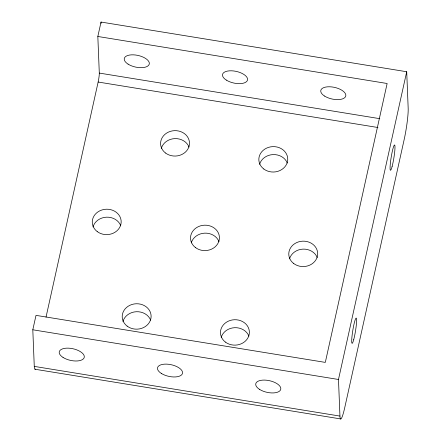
<?xml version="1.0" encoding="UTF-8"?>
<svg xmlns="http://www.w3.org/2000/svg" width="441" height="441" viewBox="0 0 441 441"><rect width="100%" height="100%" fill="white"/><g stroke="black" fill="none" stroke-linecap="round" stroke-linejoin="round"><path stroke-width="0.66" d="M32.805 329.791L36.002 315.365L325.309 362.397L387.137 83.503L97.83 36.476L101.028 22.05L406.707 71.74L408.179 108.343A23.362 2.519 -80.8 0 1 404.143 139.681L344.879 407.032A23.362 2.519 -80.8 0 1 339.95 416.084L34.271 366.394L32.805 329.791L338.484 379.481L339.95 416.084M46.024 317.14L98.145 82.032A6.676 0.722 -80.8 0 0 99.297 73.079L97.83 36.476M338.484 379.481L406.707 71.74M99.297 73.079L379.773 118.673M98.145 82.032L377.943 127.515M35.093 369.26L340.777 418.95M101.028 22.05L101.083 23.406M93.012 226.922A14.465 12.712 -2.3 0 1 106.419 217.181A14.465 12.712 -2.3 0 1 120.718 225.621M191.267 242.892A14.465 12.712 -2.3 0 1 204.674 233.151A14.465 12.712 -2.3 0 1 218.973 241.596M161.329 148.352A14.465 12.712 -2.3 0 1 174.735 138.612A14.465 12.712 -2.3 0 1 189.035 147.057M259.584 164.328A14.465 12.712 -2.3 0 1 272.99 154.587A14.465 12.712 -2.3 0 1 287.289 163.027M122.951 321.456A14.465 12.712 -2.3 0 1 136.357 311.721A14.465 12.712 -2.3 0 1 150.657 320.16M221.206 337.431A14.465 12.712 -2.3 0 1 234.612 327.691A14.465 12.712 -2.3 0 1 248.911 336.13M289.522 258.867A14.465 12.712 -2.3 0 1 302.928 249.126A14.465 12.712 -2.3 0 1 317.228 257.566M35.467 369.001A23.362 2.519 -80.8 0 1 34.271 366.394M259.562 389.386A12.795 5.948 12.5 0 0 280.459 390.065A12.795 5.948 12.5 0 0 264.782 380.092A12.795 5.948 12.5 0 0 259.562 389.386M161.307 373.411A12.795 5.948 12.5 0 0 182.205 374.089A12.795 5.948 12.5 0 0 166.527 364.123A12.795 5.948 12.5 0 0 161.307 373.411M63.052 357.442A12.795 5.948 12.5 0 0 83.95 358.12A12.795 5.948 12.5 0 0 68.272 348.147A12.795 5.948 12.5 0 0 63.052 357.442M392.132 166.384A12.795 1.378 -80.8 0 0 394.833 145.365A12.795 1.378 -80.8 0 0 390.621 161.136A12.795 1.378 -80.8 0 0 392.132 166.384M353.754 339.487A12.795 1.378 -80.8 0 0 356.46 318.468A12.795 1.378 -80.8 0 0 352.249 334.239A12.795 1.378 -80.8 0 0 353.754 339.487M324.587 96.072A12.795 5.948 12.5 0 0 345.485 96.75A12.795 5.948 12.5 0 0 329.807 86.778A12.795 5.948 12.5 0 0 324.587 96.072M226.332 80.097A12.795 5.948 12.5 0 0 247.23 80.775A12.795 5.948 12.5 0 0 231.553 70.803A12.795 5.948 12.5 0 0 226.332 80.097M128.077 64.127A12.795 5.948 12.5 0 0 148.975 64.805A12.795 5.948 12.5 0 0 133.298 54.833A12.795 5.948 12.5 0 0 128.077 64.127M97.224 231.591A14.465 12.712 -2.3 0 0 120.911 224.226A14.465 12.712 -2.3 0 0 102.025 209.938A14.465 12.712 -2.3 0 0 97.224 231.591M195.479 247.566A14.465 12.712 -2.3 0 0 219.166 240.196A14.465 12.712 -2.3 0 0 200.28 225.908A14.465 12.712 -2.3 0 0 195.479 247.566M293.734 263.536A14.465 12.712 -2.3 0 0 317.421 256.171A14.465 12.712 -2.3 0 0 298.535 241.883A14.465 12.712 -2.3 0 0 293.734 263.536M263.795 168.997A14.465 12.712 -2.3 0 0 287.482 161.632A14.465 12.712 -2.3 0 0 268.597 147.344A14.465 12.712 -2.3 0 0 263.795 168.997M165.54 153.027A14.465 12.712 -2.3 0 0 189.228 145.657A14.465 12.712 -2.3 0 0 170.342 131.374A14.465 12.712 -2.3 0 0 165.54 153.027M127.162 326.131A14.465 12.712 -2.3 0 0 150.855 318.766A14.465 12.712 -2.3 0 0 131.964 304.477A14.465 12.712 -2.3 0 0 127.162 326.131M225.417 342.1A14.465 12.712 -2.3 0 0 249.11 334.736A14.465 12.712 -2.3 0 0 230.219 320.447A14.465 12.712 -2.3 0 0 225.417 342.1"/></g></svg>
